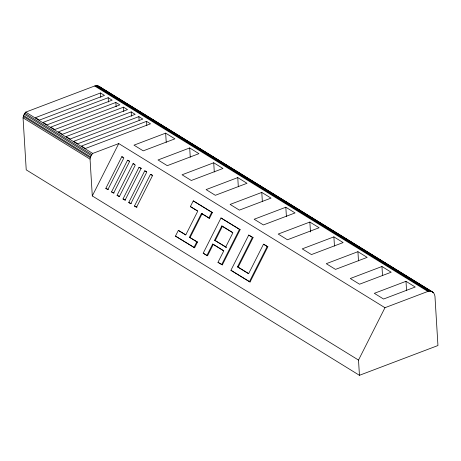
<?xml version="1.0" encoding="UTF-8"?>
<svg xmlns="http://www.w3.org/2000/svg" width="461" height="461" viewBox="0 0 461 461"><rect width="100%" height="100%" fill="white"/><g stroke="black" fill="none" stroke-linecap="round" stroke-linejoin="round"><path stroke-width="0.69" d="M23.05 117.832L24.162 114.172L25.712 112.132L94.666 85.982L96.574 85.694L98.493 86.063L433.294 292.556L434.412 294.187L434.959 296.262L437.95 345.531L359.442 375.306L26.231 169.861L23.05 117.832L90.051 159.137L92.298 195.937L358.514 360.076L359.442 375.306M90.051 159.137L91.163 155.478L92.713 153.444L118.748 143.567L384.964 307.706L426.638 291.899C428.73 290.833 431.548 290.81 433.294 292.556M92.298 195.937L118.748 143.567M121.819 156.694L123.853 157.95L107.839 189.644L105.811 188.388L121.819 156.694L123.11 157.236M127.547 160.226L129.581 161.483L113.573 193.176L111.539 191.92L127.547 160.226L129.489 161.039M133.073 163.632L135.315 165.015L119.307 196.709L117.059 195.326L133.073 163.632L134.364 164.174M139.009 167.297L141.043 168.547L125.035 200.241L123.001 198.991L139.009 167.297L141.596 168.38M144.742 170.829L146.777 172.08L130.768 203.779L128.734 202.523L144.742 170.829L146.679 171.642M150.47 174.362L152.505 175.618L136.496 207.312L134.462 206.055L150.47 174.362L152.412 175.174M178.349 230.396L185.743 234.954L197.769 211.144L190.376 206.586L193.263 200.875L212.406 212.544L209.519 218.255L201.469 213.42L189.442 237.236L197.492 242.071L194.605 247.782L175.462 236.107L178.349 230.396L185.829 234.88M190.099 237.513L202.125 213.697M193.948 247.505L196.835 241.795L189.442 237.236M209.519 218.255L208.862 217.984L211.749 212.273L193.263 200.875M206.891 255.486L203.192 253.204L220.992 217.972L240.135 229.647L222.34 264.879L217.984 262.326L223.752 250.899L212.659 244.065L206.891 255.486L207.548 255.757L213.316 244.336L212.659 244.065M214.59 240.239L226.339 247.355L214.59 240.239L221.804 225.959L232.384 232.356M215.247 240.515L222.461 226.236M225.683 247.079L232.897 232.799L221.804 225.959M221.683 264.602L239.478 229.371L220.992 217.972M248.721 235.07L252.421 237.346L237.507 266.873L248.6 273.713L263.513 244.186L267.864 246.744L250.069 281.976L249.413 281.7L230.926 270.302L248.721 235.07L253.077 237.622L238.164 267.15L248.669 273.627M249.413 281.7L267.207 246.468L263.513 244.186M358.514 360.076L384.964 307.706M100.51 92.972L35.416 117.659L39.392 120.108L104.486 95.421L100.51 92.972L100.775 97.283M108.179 97.703L43.086 122.39L47.062 124.839L112.156 100.152L108.179 97.703L108.444 102.014M115.855 102.434L50.762 127.121L54.732 129.57L119.831 104.883L115.855 102.434L116.12 106.745M123.525 107.165L58.432 131.852L62.408 134.301L127.501 109.614L123.525 107.165L123.79 111.476M131.201 111.89L66.102 136.583L70.078 139.032L135.171 114.345L131.201 111.89L131.46 116.207M73.316 141.487L138.87 116.621L142.847 119.076L77.725 143.774L73.748 141.32M146.54 121.352L81.424 146.051L85.394 148.5L150.517 123.807L146.54 121.352L146.805 125.669M165.66 133.143L133.995 145.152L143.238 150.851L174.903 138.842L165.66 133.143L166.225 142.34M189.696 147.958L158.031 159.967L167.274 165.666L198.939 153.657L189.696 147.958L190.255 157.161M213.725 162.779L182.06 174.788L191.303 180.487L222.968 168.478L213.725 162.779L214.29 171.976M237.761 177.594L206.096 189.604L215.339 195.303L247.004 183.294L237.761 177.594L238.32 186.791M261.79 192.416L230.125 204.425L239.374 210.124L271.033 198.115L261.79 192.416L262.355 201.613M285.826 207.231L254.161 219.24L263.404 224.939L295.069 212.93L285.826 207.231L286.39 216.428M309.861 222.052L278.196 234.061L287.439 239.76L319.104 227.751L309.861 222.052L310.466 231.958M333.891 236.868L302.226 248.877L311.469 254.576L343.134 242.567L333.891 236.868L334.456 246.065M357.926 251.683L326.261 263.692L335.504 269.391L367.169 257.382L357.926 251.683L358.485 260.886M381.956 266.504L350.291 278.513L359.54 284.212L391.199 272.203L381.956 266.504L382.521 275.701M405.991 281.319L374.326 293.329L383.569 299.028L415.234 287.019L405.991 281.319L406.556 290.522M211.749 212.273L212.406 212.544M190.376 206.586L197.291 210.717M239.478 229.371L240.135 229.647M252.421 237.346L253.077 237.622M267.207 246.468L267.864 246.744M105.811 188.388L108.393 189.471M111.539 191.92L114.126 193.003M117.059 195.326L119.647 196.409M123.001 198.991L125.588 200.074M128.734 202.523L131.316 203.606M134.462 206.055L137.05 207.139M196.835 241.795L197.492 242.071M175.462 236.107L194.605 247.782M237.507 266.873L238.164 267.15M203.192 253.204L207.548 255.757M217.984 262.326L222.34 264.879M230.926 270.302L250.069 281.976M245.713 279.424L246.37 279.694M98.493 86.063L432.551 291.957M97.565 85.792L430.776 291.237M122.759 101.455L124.597 102.59M126.429 103.719L128.267 104.854M129.495 105.609L130.717 106.364M133.171 107.874L134.393 108.629M160.123 124.493L161.955 125.628M166.859 128.648L168.081 129.403M173.595 132.803L174.823 133.557M180.332 136.957L182.17 138.087M217.696 159.996L219.534 161.125M221.372 162.26L223.21 163.39M224.432 164.145L225.66 164.905M255.06 183.029L256.898 184.164M261.796 187.183L263.024 187.938M268.538 191.338L269.76 192.093M288.747 203.802L290.586 204.938M339.59 235.15L340.812 235.905M350.003 241.57L351.841 242.699M356.739 245.725L357.967 246.479M383.69 262.338L385.529 263.473M390.427 266.493L391.654 267.247M397.163 270.647L398.39 271.402M427.791 289.531L429.018 290.286M96.574 85.694L429.785 291.139M95.536 85.775L428.747 291.219M94.666 85.982L427.877 291.427M201.469 213.42L208.862 217.984M25.712 112.132L92.713 153.444M24.773 113.216L91.774 154.521M24.162 114.172L91.163 155.478M23.58 115.584L90.581 156.89M23.304 116.466L90.298 157.771M213.316 244.336L223.827 250.819M100.083 87.112L100.705 87.861M138.87 116.621L139.089 120.217"/></g></svg>
